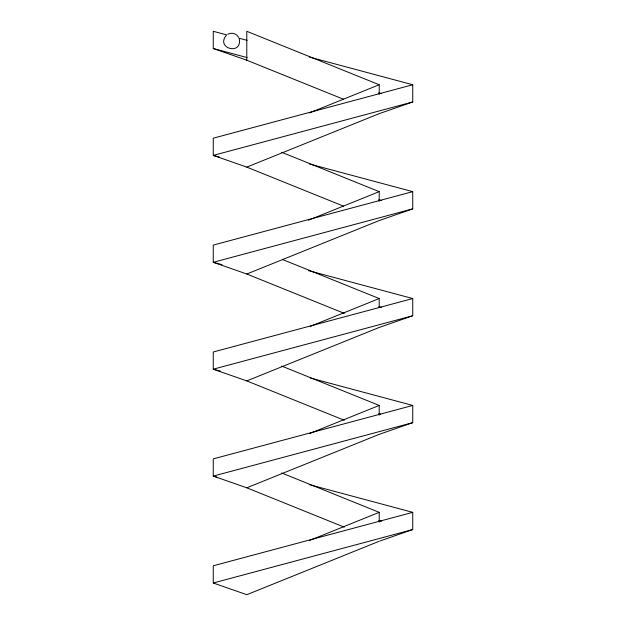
<?xml version="1.0" encoding="UTF-8"?>
<svg xmlns="http://www.w3.org/2000/svg" width="626" height="626" viewBox="0 0 626 626"><rect width="100%" height="100%" fill="white"/><g stroke="black" fill="none" stroke-linecap="round" stroke-linejoin="round"><path stroke-width="0.94" d="M226.158 35.526C215.626 48.429 242.035 55.62 239.335 39.055M227.786 34.273C231.417 32.129 236.479 33.475 238.553 37.153M309.393 112.93L379.207 84.753L379.207 94.385M412.737 84.753L213.263 138.197L213.263 155.404L246.793 167.111L379.207 113.658L412.737 101.96L412.737 84.753L309.314 57.036M308.493 220.188L379.207 191.65L379.207 201.282M412.737 191.65L213.263 245.095L213.263 262.302L246.793 274.008L379.207 220.555L412.737 208.857L412.737 191.65L309.314 163.934M310.293 326.357L379.207 298.547L379.207 307.217M412.737 298.547L213.263 351.992L213.263 369.199L246.793 380.905L379.207 327.453L412.737 315.754L412.737 298.547L308.391 270.589M309.393 433.622L379.207 405.445L379.207 415.077M412.737 405.445L213.263 458.889L213.263 476.096L246.793 487.803L379.207 434.35L412.737 422.652L412.737 405.445L310.238 377.979M309.393 540.52L379.207 512.342L379.207 521.974M379.207 541.247L246.793 594.7L213.263 583.002L213.263 565.787L412.737 512.342L412.737 529.549L380.107 540.934M412.737 101.96L213.263 155.404L219.382 157.048M412.737 208.857L213.263 262.302L222.097 264.673M412.737 315.754L213.263 369.199L216.659 370.115M412.737 422.652L213.263 476.096L216.659 477.012M213.263 583.002L412.737 529.549M226.628 34.884L213.263 31.3L213.263 48.507L246.793 60.213L343.439 99.221M238.749 38.131L247.168 40.385M213.263 48.507L247.168 57.592M378.832 92.875L381.649 93.626M378.832 199.772L381.649 200.523M378.832 306.67L381.649 307.421M217.566 370.357L220.282 371.085M378.832 413.567L380.71 414.068M309.314 484.626L412.737 512.342M378.832 520.464L381.649 521.215M379.207 84.753L246.793 31.3L246.793 60.213M281.669 152.274L379.207 191.65M246.793 167.111L343.439 206.118M282.561 259.532L379.207 298.547M246.793 274.008L344.331 313.376M281.669 366.069L379.207 405.445M246.793 380.905L344.331 420.273M281.669 472.966L379.207 512.342M246.793 487.803L344.331 527.17"/></g></svg>
